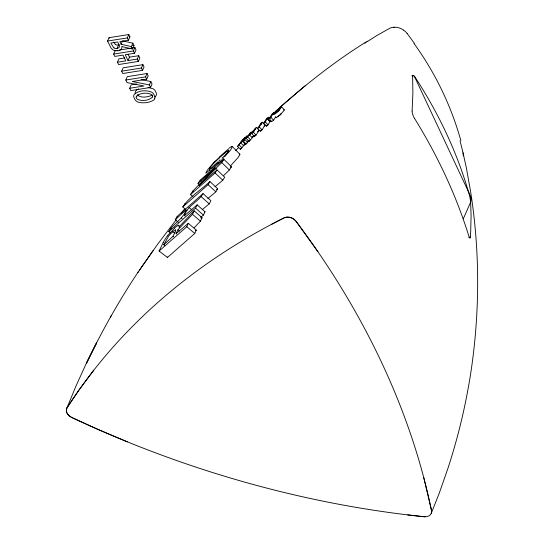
<?xml version="1.0" encoding="UTF-8"?>
<svg xmlns="http://www.w3.org/2000/svg" width="544" height="544" viewBox="0 0 544 544"><rect width="100%" height="100%" fill="white"/><g stroke="black" fill="none" stroke-linecap="round" stroke-linejoin="round"><path stroke-width="0.82" d="M412.114 110.976L412.882 93.486L412.624 76.33M431.256 513.38L439.334 492.973L447.651 469.166C457.218 440.137 464.549 410.394 469.574 380.242L469.975 378.019C479.876 316.411 480.311 253.225 470.608 191.57L466.344 167.736L462.774 151.66M127.378 441.837L98.212 429.515L71.454 417.336A8.337 6.249 23.8 0 1 67.014 407.844L75.82 386.383L85.972 364.126L96.546 342.944L86.428 363.242C101.225 332.479 117.898 302.607 136.762 274.149L138.591 271.415M279.997 108.378L279.222 109.704M107.542 41.058L109.038 37.686L128.819 34.537L129.914 36.876L128.425 40.256L119.864 41.616L121.101 44.261L131.383 46.566L132.525 49.008L121.808 46.553A5.868 4.4 23.8 0 1 121.264 49.144A4.672 3.509 23.8 0 1 120.102 50.157L118.456 50.694A10.649 7.983 23.8 0 1 117.436 50.83L114.791 50.64A4.44 3.332 23.8 0 1 113.118 49.905A7.133 5.352 23.8 0 1 110.928 47.818L107.542 41.058L127.33 37.917L128.819 34.537M138.74 55.699L137.244 59.078L127.99 60.547L129.479 57.168L138.74 55.699L139.835 58.038L138.346 61.418L118.558 64.559L117.463 62.22L125.793 60.901L123.073 55.1L114.743 56.426L113.648 54.08L115.138 50.708L117.613 50.313M114.111 47.967A3.692 2.768 23.8 0 0 116.668 48.43C118.327 48.26 117.429 44.764 119.394 44.826M121.101 44.261L122.597 40.882M117.463 62.22L118.952 58.84L124.78 57.916M131.383 46.566L132.872 43.187L123.236 41.024M121.659 71.176L123.148 67.796L142.936 64.654L144.031 66.994L142.542 70.373L122.754 73.515L121.659 71.176L141.44 68.027L142.936 64.654M132.525 49.008L134.014 45.628L132.872 43.187M127.99 60.547L125.27 54.747L134.531 53.278L133.43 50.939L134.926 47.559L119.258 50.048M134.531 53.278L136.02 49.898L134.926 47.559M129.669 88.264L144.017 85.986L126.997 82.572L125.807 80.029L127.296 76.65L147.077 73.501L148.179 75.84L146.69 79.22L132.342 81.505L149.355 84.918L150.552 87.462L130.764 90.61L129.669 88.264L131.158 84.891L136.734 84M146.69 79.22L145.588 76.881L147.077 73.501M149.355 84.918L150.844 81.539L141.148 79.648M150.552 87.462L152.041 84.082L150.844 81.539M463.298 218.804L470.472 202.545A5.583 2.407 81 0 0 469.914 194.793L414.956 77.52A5.583 2.407 81 0 0 411.903 75.766M159.086 251.056L186.789 226.705L188.299 223.326L196.282 230.098L194.779 233.444L167.443 257.475L159.086 251.056L163.159 242.678M176.637 234.015L176.127 233.6L177.956 229.731L192.501 214.309L194.174 210.854L202.089 217.756L200.437 221.177L194.133 227.773M164.764 245.568L163.73 244.759L173.067 236.293L175.005 232.22M167.443 257.475L167.674 256.999M163.73 244.759L168.762 235.953A7.011 1.346 -51.4 0 1 169.538 235.001L173.257 231.207L175.494 229.84M276.121 117.239L276.087 117.837L279.956 115.158L284.152 110.405L284.315 109.84L281.472 106.692M170.36 232.852L168.81 231.615L195.52 208.134L197.166 204.857L205.054 211.82L203.422 215.064L200.586 217.41M185.008 216.009L184.504 215.58C187.292 205.516 198.302 202.055 203.082 193.616L210.909 200.695L209.195 203.871L202.239 209.678M168.81 231.615C173.148 223.285 183.165 219.402 186.014 209.916L187.02 210.773M178.357 222.272L175.284 219.742L177.194 216.376L203.082 193.616M268.464 118.585C271.32 118.334 272.007 114.641 273.659 112.703L274.496 113.655M271.381 121.645L273.571 120.285L275.788 116.6M185.286 209.093L182.75 206.951L208.1 184.668L209.916 181.54L217.668 188.741L215.866 191.842L207.856 198.553M263.684 123.209L265.275 121.876L267.349 118.51L270.048 121.536L267.988 124.889L266.404 126.215L263.684 123.209C265.316 121.264 266.322 116.865 269.416 117.28M110.357 317.166L111.459 315.302M266.404 126.215L266.927 125.338M182.75 206.951C189.611 196.615 201.022 190.026 209.916 181.54M257.693 128.309L259.27 126.949L262.317 122.223L265.057 125.222C262.868 127.622 260.957 135.021 257.693 128.309L260.773 123.556L262.317 122.223M260.447 131.281L260.998 130.39M192.998 196.772L190.482 194.589L215.098 172.951L217.008 169.905L224.686 177.228L222.795 180.241L215.016 186.762M67 407.83L79.431 389.429L93.799 370.185M251.668 133.566L253.239 132.178L256.421 127.357L259.196 130.322L256.02 135.13L254.456 136.51L251.668 133.566L253.13 131.288L253.83 132.022M254.456 136.51L255.272 135.232M254.245 135.721L249.043 141.345L246.221 138.428L251.688 132.566M246.221 138.428L249.574 133.491L251.097 132.11L251.62 132.661M249.043 141.345L249.846 140.107M190.482 194.589L192.766 191.094L212.255 170.898L215.07 168.096L216.036 169.014M273.659 112.703C272.218 113.893 269.518 116.375 270.708 118.048M245.684 143.378L240.455 149.26L237.578 146.39L242.345 141.134L243.311 141.08L244.936 139.597L247.765 142.508L246.146 143.983L244.542 144.629M223.774 175.426L229.371 169.98L231.499 166.784L223.897 159.351L200.178 180.2L197.996 183.348L199.492 184.674M199.696 185.64L199.199 185.198L221.741 162.574L223.897 159.351M237.578 146.39L242.325 140.189M240.455 149.26L241.094 148.308M273.972 113.336L273.319 114.587L273.836 114.655M252.532 131.6L256.421 127.357M244.474 138.883L245.398 137.598M248.316 140.624L247.275 141.828M250.186 134.722L249.662 134.171L251.097 132.11M252.117 136.734L252.47 137.102L253.001 136.333M137.829 272.51L157.733 244.093L176.14 219.871M139.373 270.286L153.122 250.546M241.176 142.372L242.726 139.815L244.752 137.931M244.011 144.86L244.317 144.425M257.584 131.798L258.053 131.335M228.351 151.524L228.956 150.45L228.602 150.287M275.788 111.751L275.074 112.934A8.881 0.986 -39.8 0 0 275.074 113.431M244.548 144.099L245.092 143.344M167.464 235.906L167.899 235.328A9.092 1.7 -51.4 0 1 168.402 234.682L174.665 228.072M181.308 213.194L184.409 209.188M278.793 110.282L278.773 110.303A4.026 0.449 -40.6 0 1 278.324 110.833M281.364 113.431L280.976 113.873M248.88 140.393L247.058 142.256M179.561 227.31L179.051 226.889L194.174 210.854M213.826 163.207L209.977 167.627L209.338 169.184M214.465 161.854L213.846 162.506A13.24 1.333 -46.9 0 0 213.255 163.152L207.346 170.163L205.856 173.148A13.036 1.265 -46.7 0 0 206.026 173.094M245.65 137.904L247.064 136.224A4.78 0.354 -44.3 0 0 247.017 135.973M235.661 150.613L238.571 147.567M245.589 137.972L243.868 139.686L244.582 140.413M280.901 113.954L280.486 114.369M201.151 218.729L202.089 217.756M275.618 111.37L275.815 111.166A5.426 0.558 -40.7 0 1 276.026 110.962M244.31 139.053L242.882 140.434M276.944 110.398L279.779 108.1M230.255 166.151L237.83 157.814L239.816 154.795L239.89 154.204L239.38 154.204M216.084 160.936L218.62 158.535M280.35 114.498L279.929 114.893M219.368 156.964L228.63 148.825M175.284 219.742L186.014 209.916M197.996 183.348L215.159 167.967L216.124 168.885M242.393 140.304L243.596 139.176M240.999 142.188L242.57 140.726M243.794 145.336L244.44 144.731M243.732 139.053L245.303 137.666M219.205 158.005L224.4 153.435M218.681 162.425L218.266 162.806M217.838 163.193L211.419 168.871M249.662 134.171L252.409 131.927M252.47 137.102L253.898 135.823M251.818 132.24L253.13 131.288M218.334 161.609L213.588 165.784M258.148 131.254L259.196 130.322M184.504 215.58L197.166 204.857M279.766 115.036L279.317 115.41M176.127 233.6L188.299 223.326M264.098 126.045L265.057 125.222M305.735 85.272L279.5 107.753C307.027 83.395 336.002 60.54 367.316 41.208M210.052 170.048L209.59 170.435M211.677 167.43L210.834 168.13M269.545 121.394L270.592 120.516M224.93 152.993L227.106 151.246M217.008 169.905L199.111 185.334L199.607 185.783M230.493 167.613L231.499 166.784M216.6 189.625L217.668 188.741M204.258 212.473L205.054 211.82M195.514 230.724L196.282 230.098M279.099 115.586L277.78 116.436M154.741 97.036L155.02 96.825A6.759 5.066 23.8 0 0 155.7 96.145L156.155 95.404A5.794 4.345 23.8 0 0 156.434 93.459L154.986 90.372A5.97 4.474 23.8 0 0 153.041 88.754L147.941 87.441M364.874 43.268L366.132 42.412M367.39 41.555L377.339 35.238L389.708 28.302A12.798 8.187 23.9 0 1 393.326 27.329L393.706 27.275M152.674 95.139C148.519 96.635 143.392 98.117 139.176 96.152A3.135 2.353 23.8 0 1 137.754 94.418M283.703 109.956L284.308 109.82M271.551 224.332L283.995 217.933A10.282 7.711 23.8 0 1 284.859 217.546A8.439 6.331 23.8 0 1 295.97 221.197L317.954 251.79M275.346 113.281L277.719 111.425A3.461 0.381 -40.7 0 0 278.154 110.996M138.611 88.924L136.789 89.882L135.551 91.297A6.052 4.542 23.8 0 0 135.191 93.52M117.076 48.402L118.796 47.743A2.475 1.856 23.8 0 0 119.252 47.07A4.638 3.475 23.8 0 0 118.993 44.819L117.667 41.97L110.84 43.051L113.642 47.627A2.917 2.19 23.8 0 0 114.124 47.94M129.384 36.965L129.914 36.876M113.648 54.08L133.43 50.939M125.807 80.029L145.588 76.881M468.751 237.381L470.349 237.123L470.716 230.996L471.084 215.839L470.601 201.144M243.868 139.686L244.936 139.597M247.221 142.548L247.765 142.508M178.527 225.44L178.704 225.447A11.043 2.142 -51.3 0 1 179.044 226.896M422.933 516.61L407.714 514.896M423.069 516.623L424.014 516.725A10.268 7.704 23.8 0 0 425.095 516.8M269.634 117.307L270.64 118.102M268.246 118.565C265.887 117.688 269.593 121.876 271.157 121.618M224.645 156.706A13.083 1.476 -45.6 0 0 225.264 156.067C227.521 153.027 231.887 149.858 232.077 146.581A13.484 1.571 -45.9 0 0 231.9 146.622M132.675 45.322L134.014 45.628M239.829 154.156L232.329 146.608M115.614 44.56L113.492 42.146M281.649 106.685L279.174 110.391A4.631 0.517 -40.6 0 1 273.911 114.587M403.634 30.185L403.757 30.274A12.233 7.82 24 0 1 407.034 33.368M403.464 30.07L403.26 29.92A9.901 6.29 24 0 0 394.427 27.234M170.639 228.181L171.156 228.596M173.067 236.293L173.577 236.701M172.693 231.71L174.74 233.369M177.956 229.731L179.479 230.982M177.194 216.376L177.711 216.798M181.56 218.178L182.063 218.6M186.789 226.705L194.779 233.444M184.756 203.653L185.266 204.088M188.904 207.366L191.91 209.95M192.501 214.309L200.437 221.177M192.766 191.094L193.27 191.529M195.52 208.134L203.422 215.064M200.178 180.2L201.171 181.091M201.355 196.826L209.195 203.871M208.1 184.668L215.866 191.842M215.098 172.951L222.795 180.241M221.741 162.574L229.371 169.98M239.129 144.942L241.992 147.825M241.135 141.311L241.849 142.032M240.611 142.752L243.467 145.636M242.236 140.447L242.95 141.175M242.345 141.134L245.194 144.031M243.311 141.08L246.146 143.983M245.446 137.761L246.16 138.489M247.785 137.02L250.594 139.944M249.574 133.491L250.451 134.409M249.295 134.715L252.103 137.646M253.49 130.75L254.014 131.301M253.239 132.178L256.02 135.13M254.891 128.717L255.408 129.268M259.27 126.949L262.018 129.934M260.773 123.556L261.46 124.304M266.621 118.551L267.471 119.496M265.275 121.876L267.988 124.889M268.308 117.137L268.988 117.892M269.158 118.667L271.844 121.7M272.102 113.982L272.768 114.743M270.898 117.246L273.571 120.285M136.639 96.601L136.218 96.036M407.062 33.361L414.304 43.2M415.262 77.472C438.818 113.716 457.62 153.218 469.316 194.888A5.365 0.51 78.3 0 1 470.567 201.049M414.542 118.429C437.301 155.149 455.92 194.534 468.751 235.824A5.889 0.972 79.1 0 0 470.342 237.089M127.33 37.917L128.425 40.256M137.244 59.078L138.346 61.418M141.44 68.027L142.542 70.373M128.119 54.271L129.479 57.168M109.038 37.686L109.33 38.318M460.068 140.862L462.672 151.232M423.735 477.516L431.508 510.483M414.542 118.449A5.862 1.714 66.7 0 1 412.128 110.996M412.658 76.378A5.528 1.367 64.1 0 1 415.256 77.364M413.964 43.425A408.714 353.614 -26.3 0 1 460.863 140.597M394.08 27.275A7.976 5.052 23.5 0 1 394.434 27.248M393.965 27.214A11.342 7.004 22.2 0 1 393.686 27.234M463.005 152.769A12.158 9.18 37.2 0 1 463.202 155.829M118.551 44.989A3.91 2.931 23.8 0 1 115.593 44.615M136.87 96.866A5.868 4.4 23.8 0 1 136.639 96.601M163.098 242.733A15.776 3.074 -51.2 0 1 167.334 235.94M174.746 227.888A13.865 2.822 -51.8 0 1 178.52 225.168M175.576 229.922A8.541 1.652 -51.3 0 1 175.066 232.132M229.099 148.206A19.74 2.557 -47 0 1 232.05 146.261M223.917 157.835A19.366 2.19 -45.6 0 1 218.083 163.282M210.154 169.612A19.251 1.612 -45.5 0 1 206.781 172.387M214.404 162.302A19.421 1.945 -46.9 0 1 218.756 157.944M218.708 158.386A42.616 6.283 -48.3 0 1 219.293 157.848M213.846 163.078A9.887 1.122 -47.2 0 1 216.233 160.698M210.63 168.382A9.296 0.911 -46.9 0 1 209.284 169.34M213.017 166.43A43.221 2.87 -44.5 0 1 212.296 167.049M220.055 159.848A42.418 2.734 -44.2 0 1 219.082 160.725M224.339 155.938A10.125 1.006 -45.4 0 1 222.027 158.154M228.378 151.497A7.276 0.796 -45.6 0 1 224.767 155.543M226.889 151.524A9.833 1.136 -45.7 0 1 228.324 150.491M224.298 153.598A43.309 6.44 -48.1 0 1 224.822 153.15M244.759 137.911A5.12 0.408 -44.7 0 1 247.064 135.912M273.938 113.363A10.751 1.176 -40 0 1 275.25 111.629M276.066 110.935A4.665 0.483 -40.7 0 1 281.241 106.774A5.311 0.558 -40.6 0 1 281.343 106.733M280.044 108.134A11.73 1.204 -41.3 0 1 279.929 108.419M276.318 111.092A3.788 0.388 -40.7 0 1 276.821 110.534M275.93 111.642A11.506 1.21 -40.5 0 1 276.42 111.024M279.337 109.616A11.764 1.272 -40.9 0 1 278.963 110.14M152.395 97.05C149.117 100.776 141.991 101.306 137.516 99.409A3.148 2.36 23.8 0 1 136.286 96.526C139.624 92.854 146.86 92.222 151.286 94.438A3.019 2.264 23.8 0 1 152.402 97.05M154.666 98.784L154.21 99.525A6.759 5.066 23.8 0 1 153.53 100.205C149.342 102.721 144.004 103.285 139.237 102.476A6.48 4.862 23.8 0 1 138.081 102.088L137.38 101.762A5.868 4.4 23.8 0 1 135.15 99.98L133.708 96.9A6.052 4.542 23.8 0 1 134.062 94.676C138.224 90.277 146.146 89.821 151.552 92.133A5.97 4.474 23.8 0 1 153.496 93.752L154.938 96.832A5.794 4.345 23.8 0 1 154.673 98.784M431.487 510.401A848.932 636.793 23.8 0 0 295.95 221.17A8.378 6.283 23.8 0 0 284.165 217.845A848.932 636.793 23.8 0 0 67.055 407.735A8.378 6.283 23.8 0 0 71.584 417.404A848.932 636.793 23.8 0 0 424.232 516.746A8.378 6.283 23.8 0 0 431.487 510.401"/></g></svg>
